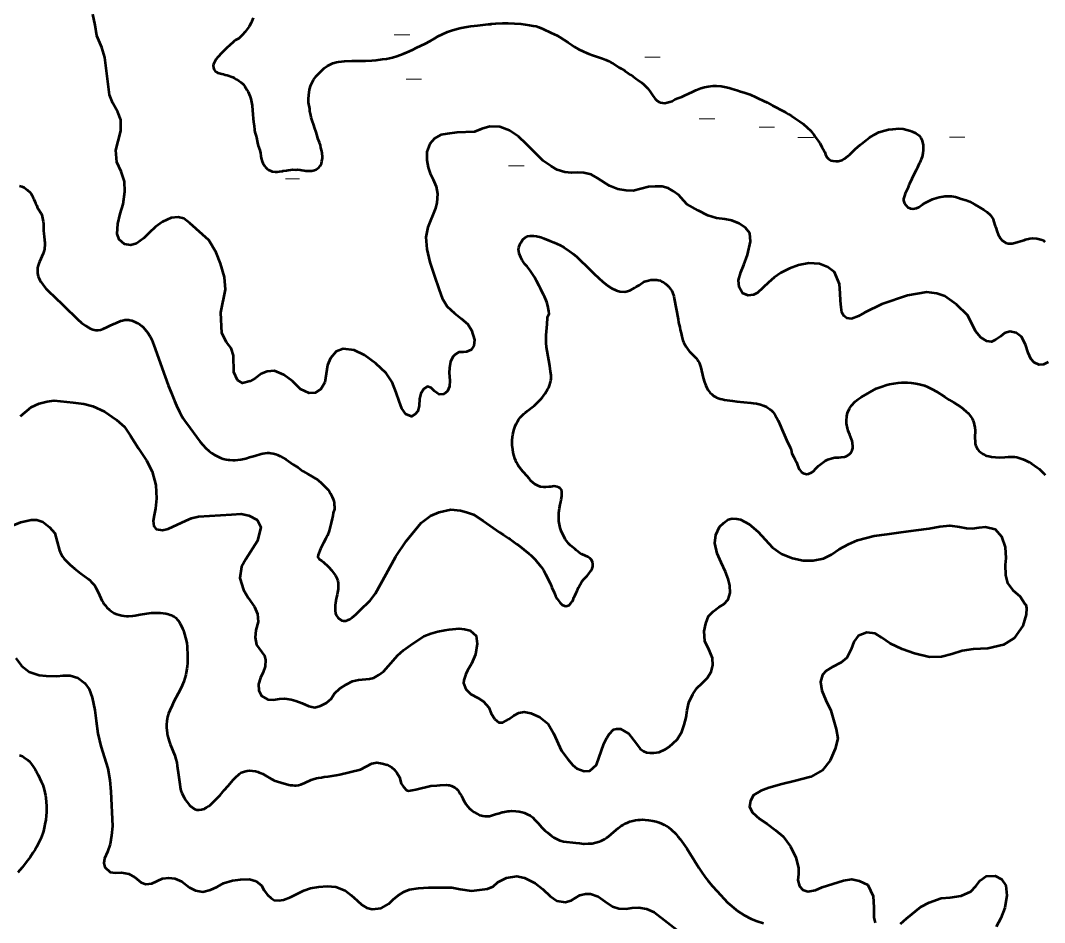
# Model space of a CAD drawing. Header units: metres. Extents: x 531395 to 538605, y 1843190 to 1853105.
# Drawn here: x 533342 to 534476, y 1846390 to 1847389 of the extents above; entities that cross this region are included whole.
import ezdxf

# ---------------------------------------------------------------- set-up
doc = ezdxf.new("R2010")
doc.units = ezdxf.units.M
doc.header["$LTSCALE"] = 4
doc.layers.add('2', color=7, linetype='Continuous', lineweight=53)
doc.layers.add('61', color=7, linetype='Continuous', lineweight=13)

msp = doc.modelspace()

# ---------------------------------------------------------------- linework, layer by layer
at = {"layer": '2'}
for points in [[(533816.75, 1847004.14), (533816.62, 1846998.44), (533817.28, 1846989.87), (533817.28, 1846989.87), (533816.84, 1846983.28), (533814.53, 1846978.15), (533810.72, 1846974.93), (533805.3, 1846974.45), (533800.19, 1846978.24), (533796.46, 1846981.88), (533792.49, 1846983.28), (533788.58, 1846980.89), (533785.11, 1846975.71), (533783.65, 1846969.73), (533783.46, 1846962.01), (533781.77, 1846956.21), (533778.96, 1846952.59), (533774.63, 1846950.15), (533768.72, 1846952.67), (533764.22, 1846959.17), (533761.12, 1846967), (533758, 1846976.73), (533753.29, 1846988.26), (533746.65, 1846998.28), (533735.32, 1847008.77), (533722.78, 1847017.94), (533711.19, 1847023.76), (533699.23, 1847024.99), (533691.46, 1847022.23), (533685.01, 1847014.88), (533681.8, 1847006.89), (533678.84, 1846987.65), (533674.37, 1846980.44), (533668.33, 1846976.52), (533661.45, 1846975.87), (533651.92, 1846980.47), (533642.92, 1846989.14), (533633.58, 1846996.4), (533623.23, 1847000.68), (533614.97, 1847000.17), (533608.24, 1846997.53), (533602.1, 1846992.75), (533596.33, 1846989.18), (533587.71, 1846987.26), (533582.24, 1846990.57), (533578.07, 1846999.43), (533577.57, 1847017.6), (533575.05, 1847025.93), (533569.81, 1847032.44), (533564.65, 1847042.43), (533563.88, 1847065.32), (533569.01, 1847090.73), (533567.82, 1847104.39), (533563.28, 1847119.53), (533558.67, 1847131.91), (533550.23, 1847145.39), (533529.3, 1847164.27), (533522.76, 1847169.35), (533516.55, 1847170.99), (533508.63, 1847170.21), (533499.09, 1847165.63), (533491.34, 1847160.23), (533484.18, 1847153.43), (533478.28, 1847147.52), (533470.47, 1847141.8), (533463.87, 1847139.81), (533456.99, 1847140.84), (533451.28, 1847146.02), (533448.87, 1847152.57), (533449.53, 1847163.3), (533452.14, 1847174.38), (533455.4, 1847185.33), (533457.23, 1847199.26), (533456.89, 1847210.39), (533453.2, 1847221.31), (533448.49, 1847231.9), (533447.38, 1847244.93), (533449.89, 1847255.15), (533452.98, 1847266.61), (533453.04, 1847278.74), (533449.78, 1847287.08), (533444.29, 1847297.14), (533440.51, 1847306.26), (533435.23, 1847347.44), (533432.02, 1847358.74), (533426.4, 1847371.52), (533424.48, 1847383.51), (533421.9, 1847395.62)], [(533599.61, 1847391.56), (533597.21, 1847385.94), (533594.94, 1847381.99), (533590.57, 1847376.11), (533587.3, 1847372.15), (533583.52, 1847368.52), (533579.76, 1847366.77), (533578.91, 1847365.9), (533577.27, 1847364.45), (533573.68, 1847361.13), (533570.49, 1847358.34), (533565.79, 1847353.83), (533564.35, 1847352.4), (533560.74, 1847348.41), (533558.27, 1847345.23), (533557.19, 1847343.18), (533555.74, 1847340.23), (533555.18, 1847338.63), (533555.46, 1847336.37), (533556.13, 1847334.83), (533557.47, 1847332.6), (533558.44, 1847331.67), (533560.28, 1847330.76), (533561.96, 1847330.3), (533564.82, 1847329.61), (533566.61, 1847329.07), (533568.59, 1847328.55), (533570.57, 1847328.03), (533573.05, 1847327.29), (533574.65, 1847326.73), (533576.87, 1847325.86), (533578.51, 1847324.92), (533581.09, 1847323.43), (533583.8, 1847321.66), (533585.79, 1847320.29), (533588.62, 1847317.58), (533590.22, 1847315.49), (533592.58, 1847311.96), (533593.93, 1847309.55), (533595.82, 1847305.19), (533596.81, 1847301.88), (533597.66, 1847298.16), (533598.32, 1847294.42), (533598.93, 1847288.85), (533599.21, 1847285.06), (533599.6, 1847279.66), (533600.01, 1847276.46), (533600.57, 1847271.94), (533601.12, 1847267.61), (533601.47, 1847264.78), (533602.66, 1847260.63), (533603.04, 1847259.14), (533604.39, 1847253), (533605.17, 1847249.85), (533606.75, 1847244.88), (533607.61, 1847241.83), (533607.99, 1847238.82), (533608.51, 1847236.21), (533609.55, 1847232.51), (533610.37, 1847230.51), (533611.99, 1847227.56), (533613.12, 1847226.17), (533615.15, 1847224.42), (533616.53, 1847223.35), (533618.9, 1847222.02), (533620.69, 1847221.48), (533623.88, 1847221.21), (533626.56, 1847221.17), (533628.63, 1847221.43), (533631.83, 1847221.83), (533632.86, 1847222.06), (533636.25, 1847222.48), (533638.11, 1847222.91), (533641.12, 1847223.29), (533643.48, 1847223.49), (533646.65, 1847223.41), (533648.75, 1847223.48), (533651.64, 1847223.27), (533653.41, 1847222.92), (533656.03, 1847222.58), (533657.69, 1847222.31), (533660.1, 1847222.13), (533662.01, 1847222.18), (533664.48, 1847222.3), (533665.99, 1847222.49), (533667.47, 1847222.87), (533669.37, 1847223.78), (533670.88, 1847224.64), (533672.6, 1847226.19), (533673.67, 1847227.57), (533675.03, 1847230.42), (533675.69, 1847232.8), (533676.23, 1847236.12), (533676.26, 1847238.13), (533675.76, 1847241.41), (533675.37, 1847243.75), (533674.49, 1847247.66), (533673.93, 1847250.65), (533672.9, 1847253.49), (533671.28, 1847257.97), (533670.4, 1847261.2)], [(533670.4, 1847261.2), (533668.84, 1847265.98), (533667.69, 1847269.09), (533666.24, 1847273.78), (533665.29, 1847276.73), (533663.89, 1847281.04), (533663.24, 1847283.93), (533662.42, 1847288.13), (533662.17, 1847290.87), (533660.64, 1847297.73), (533660.64, 1847298.03), (533660.83, 1847301.83), (533661.09, 1847305.97), (533661.85, 1847312.28), (533663.39, 1847316.8), (533666.29, 1847322.82), (533669.23, 1847326.85), (533674.55, 1847332.18), (533678.22, 1847335.64), (533681.63, 1847338.51), (533687.6, 1847341.37), (533691.79, 1847342.45), (533693.97, 1847342.73), (533700.75, 1847343.58), (533708.6, 1847343.79), (533714.02, 1847343.91), (533721.56, 1847343.97), (533723.99, 1847344.06), (533730.82, 1847344.47), (533735.78, 1847344.76), (533742.77, 1847345.64), (533747.02, 1847346.29), (533753.83, 1847347.7), (533758.43, 1847349.05), (533765.54, 1847351.61), (533769.97, 1847353.5), (533776.06, 1847356.26), (533780.14, 1847358.22), (533785.67, 1847361.02), (533789.43, 1847362.83), (533795.69, 1847366.05), (533800.12, 1847368.72), (533804.25, 1847371.23), (533808.55, 1847373.22), (533814.76, 1847375.89), (533819.11, 1847377.43), (533825.41, 1847379.44), (533829.72, 1847380.43), (533835.91, 1847381.54), (533840.5, 1847382.12), (533847.92, 1847383.05), (533853.82, 1847383.79), (533862.56, 1847384.89), (533868.27, 1847385.39), (533875.47, 1847385.51), (533878.89, 1847385.61), (533882.01, 1847385.56), (533895.78, 1847384.82), (533905.52, 1847383.48), (533909.67, 1847382.77), (533912.69, 1847382.14), (533915.68, 1847381.27), (533920.2, 1847379.41), (533929.45, 1847375.08), (533935.97, 1847371.82), (533938.91, 1847370.19), (533948.42, 1847364.06), (533952.56, 1847361.19), (533955.14, 1847359.58), (533959.9, 1847356.97), (533965.22, 1847354.27), (533968.67, 1847352.7), (533971.21, 1847351.69), (533975.07, 1847350.27), (533980.83, 1847348.4), (533986.18, 1847346.55), (533989.82, 1847345.15), (533993.43, 1847343.55), (533996.06, 1847342.24), (533997.55, 1847341.42), (534004.88, 1847336.51), (534006.92, 1847335.5), (534008.7, 1847334.53), (534010.89, 1847332.95), (534014.63, 1847330.29), (534017.17, 1847328.58), (534019.8, 1847326.8), (534023.53, 1847324.14), (534025.9, 1847322.41), (534029.55, 1847319.82), (534031.77, 1847317.91), (534034.7, 1847314.99), (534036.49, 1847313.27), (534038.69, 1847310.18), (534040.09, 1847308.17), (534041.6, 1847305.93), (534043.58, 1847303.31), (534044.59, 1847301.76), (534046.77, 1847299.59), (534048.55, 1847298.63), (534050.59, 1847297.61)], [(534050.59, 1847297.61), (534052.55, 1847297.25), (534055.32, 1847297.16), (534057.78, 1847297.61), (534061.02, 1847298.48), (534063.41, 1847299.43), (534066.87, 1847301.34), (534069.58, 1847302.48), (534073.97, 1847304.25), (534077.06, 1847305.69), (534081.98, 1847307.93), (534085.79, 1847309.71), (534089.52, 1847311.4), (534095.28, 1847313.57), (534099.24, 1847314.78), (534103.23, 1847315.66), (534108.84, 1847316.31), (534112.5, 1847316.4), (534117.84, 1847315.77), (534121.26, 1847315.16), (534126.39, 1847314.09), (534129.77, 1847313.06), (534135.06, 1847311.41), (534138.97, 1847310.11), (534143.29, 1847308.94), (534149.64, 1847306.75), (534156.16, 1847303.83), (534158.46, 1847302.76), (534164.5, 1847299.62), (534168.49, 1847297.66), (534174.54, 1847294.52), (534178.27, 1847292.61), (534183.62, 1847289.72), (534188.84, 1847287.23), (534192.18, 1847285.03), (534195.7, 1847282.85), (534199.32, 1847280.43), (534204.75, 1847276.88), (534208.31, 1847274.2), (534213.34, 1847269.77), (534216.43, 1847266.87), (534220.62, 1847261.75), (534221.75, 1847259.96), (534224.96, 1847255.32), (534226.86, 1847252.62), (534229.23, 1847248.8), (534230.63, 1847246.03), (534232.35, 1847242.72), (534233.06, 1847240.22), (534234.84, 1847237.16), (534236.37, 1847235.5), (534239, 1847233.72), (534241.24, 1847233.14), (534244.78, 1847232.88), (534247.36, 1847232.93), (534251.5, 1847234), (534254.41, 1847235.59), (534258.48, 1847238.65), (534259.76, 1847239.88), (534263.59, 1847243.59), (534266.14, 1847246.06), (534271.53, 1847250.78), (534273.14, 1847252.05), (534278.27, 1847256.07), (534282.03, 1847258.93), (534288.17, 1847262.9), (534292.38, 1847264.81), (534298.73, 1847266.97), (534303.13, 1847267.98), (534307.67, 1847268.42), (534314.55, 1847268.97), (534319.08, 1847268.82), (534327.45, 1847266.53), (534329.3, 1847265.66), (534333.11, 1847263.85), (534337, 1847261.21), (534338.63, 1847258.72), (534339.91, 1847256.36), (534341.22, 1847250.83), (534341.48, 1847244.93), (534341.09, 1847241.79), (534340.07, 1847237.66), (534339.27, 1847235.15), (534337.77, 1847231.55), (534337.1, 1847230.13), (534335.08, 1847225.89), (534333.43, 1847222.86), (534331.12, 1847218.24), (534328.84, 1847213.47), (534326.17, 1847207.64), (534325.59, 1847206.15), (534324.19, 1847203.07), (534322.8, 1847199.98), (534321.46, 1847197.12), (534320.59, 1847194.51), (534319.74, 1847190.99), (534319.62, 1847189.14), (534320.56, 1847186.15), (534322.44, 1847183.61), (534324.04, 1847182.04), (534327.33, 1847180.34)], [(534261.9, 1847058.42), (534256.74, 1847059.23), (534253.44, 1847061.64), (534251.39, 1847065.4), (534250.48, 1847071.33), (534249.88, 1847078.37), (534249.56, 1847086.74), (534248.82, 1847096.79), (534243.11, 1847109.82), (534235.9, 1847115.34), (534226.39, 1847119.19), (534214.87, 1847120.01), (534203.27, 1847117.81), (534193.45, 1847114.19), (534183.8, 1847109.08), (534176.52, 1847104.03), (534170.14, 1847098.66), (534157.78, 1847087.2), (534153.41, 1847084.86), (534147.46, 1847084.17), (534141.44, 1847086.82), (534137.77, 1847093.4), (534136.97, 1847101.17), (534139.29, 1847109.96), (534142.87, 1847118.13), (534146.77, 1847129.15), (534150.34, 1847143.9), (534149.47, 1847153.28), (534144.59, 1847159.08), (534137.66, 1847163.99), (534129.63, 1847167.26), (534121.7, 1847168.71), (534112.52, 1847169.8), (534102.91, 1847172.78), (534092.05, 1847178.1), (534079.58, 1847185.28), (534073.39, 1847192.1), (534073.39, 1847192.1), (534070.78, 1847195.25), (534064.52, 1847199.73), (534059.05, 1847203.05), (534052.51, 1847204.75), (534044.79, 1847204.94), (534037.26, 1847204.42), (534020.42, 1847200.09), (534012.58, 1847200.37), (534003.32, 1847201.94), (533994, 1847205.62), (533980.71, 1847214.07), (533973.8, 1847217.94), (533965.75, 1847219.88), (533958.63, 1847220.36), (533951.94, 1847219.94), (533944.58, 1847220.59), (533936.23, 1847223.34), (533929.52, 1847227.24), (533920.74, 1847233.3), (533911.63, 1847242.06), (533902.32, 1847251.54), (533893.12, 1847260.18), (533883.44, 1847266.77), (533872.5, 1847270.77), (533861.56, 1847271.4), (533852.85, 1847268.61), (533844.54, 1847265.14), (533825, 1847264.58), (533814.42, 1847263.25), (533807.21, 1847261.93), (533800.1, 1847258.08), (533795.06, 1847252.07), (533791.84, 1847243.34), (533791.76, 1847233.84), (533793.17, 1847226.01), (533795.48, 1847219.34), (533798.86, 1847212.6), (533802.25, 1847204.91), (533803.6, 1847196.75), (533803.04, 1847186.88), (533801.29, 1847180.76), (533792.95, 1847159.89), (533790.66, 1847148.75), (533791.8, 1847135.5), (533795.28, 1847121.18), (533799.83, 1847106.79), (533805.39, 1847090.31), (533808.84, 1847081.25), (533814.31, 1847072.14), (533822.44, 1847064.52), (533829.79, 1847058.8), (533837.12, 1847052.56), (533841.35, 1847045.71), (533844.57, 1847035.15), (533843.96, 1847028.33), (533840.72, 1847023.92), (533835.83, 1847021.72), (533832.39, 1847021.39), (533827.1, 1847021.57), (533823.12, 1847018.86), (533820.62, 1847016.12), (533818.13, 1847010.75), (533816.75, 1847004.14)], [(533340.84, 1847205.65), (533343.28, 1847204.73), (533346.1, 1847203.53), (533349.29, 1847201.05), (533352.45, 1847198.01), (533353.61, 1847196.71), (533354.85, 1847194.76), (533355.87, 1847192), (533356.59, 1847190.65), (533357.67, 1847188.23), (533358.48, 1847186.23), (533359.81, 1847183.62), (533360.34, 1847182.02), (533361.34, 1847180.26), (533364.89, 1847174.83), (533365.38, 1847173.48), (533366.31, 1847169.75), (533366.95, 1847165.99), (533367.19, 1847163.92), (533367.36, 1847161.43), (533367.43, 1847156.13), (533367.66, 1847152.35), (533367.91, 1847149.41), (533368.47, 1847145.36), (533368.68, 1847142.94), (533368.73, 1847139), (533368.59, 1847137.08), (533368.32, 1847135.27), (533368.02, 1847133.91), (533367.43, 1847131.86), (533366.97, 1847130.58), (533362.84, 1847121.4), (533362.11, 1847119.44), (533361.06, 1847116.06), (533360.73, 1847114.69), (533360.52, 1847112.51), (533360.52, 1847111.09), (533360.65, 1847108.85), (533360.96, 1847106.97), (533361.56, 1847105.06), (533362.18, 1847103.55), (533363.3, 1847101.22), (533364.39, 1847099.3), (533365.69, 1847097.38), (533367.45, 1847095.06), (533369.97, 1847092.04), (533374.09, 1847087.75), (533378.65, 1847083.34), (533389.82, 1847072.84), (533405.03, 1847057.97), (533409.59, 1847053.98), (533414.19, 1847050.46), (533417.06, 1847048.67), (533418.98, 1847047.72), (533421.88, 1847046.59), (533423.61, 1847046.13), (533425.27, 1847045.86), (533426.19, 1847045.79), (533427.84, 1847045.82), (533430.29, 1847046.19), (533431.75, 1847046.6), (533433.53, 1847047.28), (533437.47, 1847049.11), (533440.45, 1847050.39), (533445.11, 1847052.62), (533448.3, 1847054), (533453.15, 1847055.92), (533454.7, 1847056.5), (533456.39, 1847056.95), (533457.44, 1847057.11), (533459.53, 1847057.21), (533461.73, 1847057.08), (533462.92, 1847056.89), (533465.01, 1847056.34), (533468.6, 1847054.92), (533471.31, 1847053.61), (533474.01, 1847052.01), (533475.36, 1847051.03), (533477.54, 1847049.05), (533479.59, 1847046.79)], [(534327.33, 1847180.34), (534330.04, 1847179.98), (534333.8, 1847180.75), (534336.49, 1847182.07), (534340.77, 1847184.82), (534343.63, 1847186.74), (534348.61, 1847189.24), (534351.7, 1847190.68), (534356.35, 1847192.39), (534359.19, 1847193.14), (534363.64, 1847193.65), (534365.2, 1847193.92), (534369.93, 1847194.22), (534372.79, 1847194.05), (534377.14, 1847193.3), (534380.35, 1847192.25), (534383.56, 1847191.2), (534388.85, 1847189.56), (534392.78, 1847188.09), (534398.73, 1847185.02), (534402.96, 1847182.42), (534408.46, 1847178.96), (534411.72, 1847176.83), (534415.38, 1847173.33), (534417.5, 1847170.9), (534418.87, 1847168.47), (534419.28, 1847166.86), (534421.12, 1847161.06), (534421.71, 1847159.54), (534423.2, 1847154.62), (534424.48, 1847151.51), (534427.05, 1847147.38), (534428.99, 1847145.09), (534432.7, 1847142.6), (534435.48, 1847141.75), (534439.89, 1847141.85), (534442.68, 1847142.34), (534446.65, 1847143.38), (534449.07, 1847144.16), (534453, 1847145.54), (534454.69, 1847146.15), (534459.34, 1847147.11), (534462.8, 1847147.51), (534467.26, 1847147.28), (534471.81, 1847146.22), (534474.09, 1847145.31), (534476.2, 1847143.63)], [(533923.89, 1847036.63), (533924.03, 1847040.15), (533925.04, 1847052.49), (533925.48, 1847059.4), (533925.5, 1847060), (533927.28, 1847063.66), (533927.01, 1847066.77), (533925.77, 1847072.54), (533924.52, 1847076.78), (533921.9, 1847082.95), (533920.8, 1847085.02), (533918.18, 1847091.2), (533916.22, 1847094.97), (533913.39, 1847100.46), (533911.36, 1847103.94), (533908.43, 1847108.65), (533906.18, 1847111.63), (533902.71, 1847116.09), (533900.48, 1847118.88), (533897.3, 1847123.28), (533895.72, 1847126.24), (533894.15, 1847130.73), (533893.38, 1847134.93), (533893.76, 1847137.36), (533895.13, 1847141.23), (533895.83, 1847142.55), (533898.07, 1847146.24), (533900.15, 1847148.01), (533903.66, 1847149.84), (533906.27, 1847150.34), (533910.18, 1847150.32), (533913.09, 1847149.89), (533917.9, 1847148.64), (533921.78, 1847147.28), (533928.09, 1847144.67), (533932.7, 1847142.73), (533939.34, 1847139.69), (533943.72, 1847137.24), (533949.8, 1847133.27), (533953.88, 1847130.22), (533957.7, 1847126.85), (533963.29, 1847121.4), (533967.21, 1847117.95), (533972.84, 1847112.12), (533976.6, 1847108.45), (533982.36, 1847103.21), (533986.47, 1847099.78), (533992.37, 1847094.94), (533996.3, 1847092.34), (534001.96, 1847089.57), (534005.52, 1847088.46), (534010.87, 1847088.31), (534014.13, 1847088.98), (534017.24, 1847090.1), (534021.62, 1847092.61), (534023.93, 1847094.02), (534026.98, 1847095.71), (534032.54, 1847099.49), (534032.83, 1847099.61), (534037.17, 1847100.84), (534039.95, 1847101.36), (534041.74, 1847101.53), (534044.04, 1847101.57), (534046.35, 1847101.43), (534048.07, 1847101.19), (534050.42, 1847100.56), (534052.17, 1847099.81), (534053.88, 1847098.84), (534055.79, 1847097.5), (534057.89, 1847095.66), (534059.45, 1847093.99), (534061.86, 1847090.92), (534062.9, 1847089.23), (534063.76, 1847087.34), (534065.12, 1847083.39), (534065.74, 1847081), (534069.92, 1847057.79), (534070.61, 1847054.31), (534071.75, 1847049.25), (534072.3, 1847046.24), (534073.32, 1847042.4), (534074.01, 1847038.86), (534075.39, 1847034.35), (534076, 1847032.61), (534076.76, 1847030.89), (534077.67, 1847029.14), (534078.78, 1847027.33), (534080.24, 1847025.22), (534081.2, 1847023.99), (534082.78, 1847022.2), (534087.58, 1847017.46), (534090.05, 1847014.81), (534091.4, 1847013.03), (534092.38, 1847011.47), (534093.23, 1847009.87), (534094.11, 1847007.8), (534095.11, 1847004.55), (534097.64, 1846993.08), (534099.18, 1846988.17), (534100.64, 1846984.5), (534101.85, 1846981.9)], [(534479.9, 1847010.51), (534474.62, 1847007.74), (534469.8, 1847007.51), (534464.32, 1847010.11), (534460.54, 1847013.87), (534457.69, 1847020.76), (534454.58, 1847030), (534450.16, 1847038.32), (534444.16, 1847042.69), (534437.41, 1847044.17), (534431.27, 1847042.28), (534426.82, 1847038.85), (534421.54, 1847035.11), (534417.18, 1847032.77), (534411.92, 1847033.46), (534405.3, 1847037.54), (534399.29, 1847044.82), (534395.73, 1847052.27), (534395.73, 1847052.27), (534390.45, 1847062.44), (534378.43, 1847074.09), (534365.19, 1847083.23), (534356.64, 1847086.33), (534345.47, 1847087.84), (534324.02, 1847084.16), (534295.5, 1847074.5), (534276.62, 1847065.3), (534269.66, 1847061.16), (534261.9, 1847058.42)], [(533479.59, 1847046.79), (533482.88, 1847042.68), (533485.37, 1847038.91), (533485.84, 1847038.07), (533487.31, 1847034.96), (533489.53, 1847029.19), (533501.97, 1846993.95), (533505.22, 1846985.03), (533508.54, 1846976.59), (533512.38, 1846967.4), (533514.59, 1846962.32), (533517.8, 1846955.54), (533519.76, 1846951.83), (533522.07, 1846947.85), (533524.09, 1846944.74), (533525.59, 1846942.64), (533540.83, 1846922.24), (533543.76, 1846918.71), (533546.95, 1846915.29), (533550.25, 1846912.29), (533553.85, 1846909.53), (533556.57, 1846907.76), (533559.46, 1846906.17), (533563.3, 1846904.52), (533566.39, 1846903.48), (533569.56, 1846902.69), (533571.65, 1846902.35), (533573.75, 1846902.12), (533576.95, 1846901.93), (533579.61, 1846901.95), (533582.38, 1846902.18), (533585.76, 1846902.67), (533591.21, 1846903.85), (533595.6, 1846905), (533601.21, 1846906.75), (533608.33, 1846908.79), (533610.03, 1846909.21), (533612.75, 1846909.65), (533615.5, 1846909.85), (533617.25, 1846909.85), (533619.02, 1846909.71), (533621.82, 1846909.19), (533624.68, 1846908.36), (533626.53, 1846907.7), (533629.38, 1846906.43), (533636.1, 1846902.49), (533638.66, 1846900.87), (533643.7, 1846897.17), (533649.15, 1846893.59), (533654.49, 1846889.83), (533660.44, 1846886.46), (533670.92, 1846879.92), (533672.25, 1846878.95), (533674.54, 1846877.05), (533676.79, 1846874.96), (533680.45, 1846871.35), (533682.65, 1846868.89), (533683.67, 1846867.53), (533685.16, 1846865.09), (533686.95, 1846861.27), (533687.92, 1846858.79), (533688.69, 1846856.37), (533689, 1846855.09), (533689.36, 1846852.87), (533689.58, 1846850.14), (533689.64, 1846847.75), (533688.22, 1846843.45), (533687.68, 1846840.13), (533687.11, 1846837.14), (533685.96, 1846832.66), (533685.22, 1846829.65), (533683.9, 1846825.15), (533683.51, 1846823.52), (533681.75, 1846818.46), (533679.95, 1846815.25), (533677.34, 1846810.43), (533675.85, 1846807.42), (533674.01, 1846803.78), (533673.25, 1846801.69), (533672.15, 1846798.97), (533671.46, 1846796.97), (533671.02, 1846794.32), (533672.66, 1846792.42), (533675.47, 1846790.49), (533676.94, 1846789.33), (533678.45, 1846787.83), (533681.42, 1846785.33), (533683.41, 1846783.31), (533686.37, 1846780.06), (533688.07, 1846777.67), (533690.56, 1846774.19), (533691.84, 1846771.84), (533693.18, 1846768.23), (533693.72, 1846765.7), (533693.68, 1846761.69), (533693.57, 1846759.08), (533693.02, 1846755.18), (533692.48, 1846752.61), (533691.51, 1846748.73), (533690.6, 1846743.61), (533690.3, 1846741.16)], [(533961.67, 1846764.27), (533963.4, 1846767.39), (533965.66, 1846770.24), (533969.32, 1846773.93), (533970.8, 1846775.6), (533973.55, 1846779.27), (533974.89, 1846782.09), (533975.51, 1846784), (533975.77, 1846786.79), (533975.27, 1846788.99), (533974.12, 1846791.7), (533972.7, 1846793.12), (533969.92, 1846794.72), (533967.46, 1846795.77), (533963.47, 1846797.73), (533960.86, 1846799.35), (533957.11, 1846802.18), (533955.89, 1846803.29), (533951, 1846807.32), (533948.82, 1846809.49), (533947.84, 1846810.71), (533945.08, 1846814.4), (533940.41, 1846823.64), (533939.28, 1846826.93), (533938.15, 1846832.32), (533937.85, 1846834.21), (533937.77, 1846839.96), (533937.84, 1846843.65), (533938.52, 1846848.66), (533939.39, 1846852.6), (533940.19, 1846855.87), (533940.6, 1846858.09), (533941.15, 1846862), (533941.43, 1846864.62), (533941.32, 1846866.95), (533941.02, 1846868.83), (533939.45, 1846870.83), (533937.93, 1846871.73), (533936.09, 1846872.44), (533932.86, 1846872.9), (533929.23, 1846872.48), (533926.83, 1846872.29), (533923.63, 1846871.83), (533921.28, 1846871.89), (533917.54, 1846872.46), (533914.91, 1846873.49), (533911.35, 1846875.42), (533908.97, 1846877.15), (533906.91, 1846879.09), (533905.34, 1846881.08), (533895.98, 1846891.99), (533895.69, 1846892.33), (533893.76, 1846894.87), (533892.7, 1846896.53), (533891.24, 1846899.19), (533890.41, 1846900.99), (533889.28, 1846903.82), (533888.17, 1846907.49), (533887.51, 1846910.48), (533886.98, 1846913.63), (533886.45, 1846917.95), (533886.32, 1846921.45), (533886.38, 1846923.77), (533886.66, 1846927.54), (533886.98, 1846929.99), (533887.74, 1846933.69), (533888.38, 1846936), (533889.6, 1846939.48), (533890.77, 1846942.18), (533892.06, 1846944.66), (533893.2, 1846946.48), (533893.89, 1846947.45), (533895.26, 1846949.13), (533897.54, 1846951.56), (533899.05, 1846953), (533901.11, 1846954.79), (533903.37, 1846956.59), (533909.66, 1846961.18), (533910.74, 1846962.11), (533912.88, 1846964.13), (533918.08, 1846969.4), (533919.93, 1846971.53), (533920.98, 1846972.91), (533922.92, 1846975.8), (533925.51, 1846980.17), (533926.71, 1846982.46), (533927.65, 1846984.61), (533928.78, 1846988.21), (533929.26, 1846990.44), (533929.41, 1846991.52), (533929.49, 1846993.18), (533929.3, 1846995.81), (533928.79, 1846999.99), (533927.86, 1847006.28), (533924.9, 1847022.91), (533924.35, 1847026.8), (533923.96, 1847031.76), (533923.89, 1847036.63)], [(534101.85, 1846981.9), (534103, 1846979.83), (534104.26, 1846978), (534105.65, 1846976.34), (534107.18, 1846974.77), (534109.22, 1846973.11), (534110.62, 1846972.22), (534112.5, 1846971.27), (534114.49, 1846970.49), (534116.54, 1846969.84), (534118.63, 1846969.28), (534121.25, 1846968.72), (534130.15, 1846967.38), (534134.94, 1846966.83), (534150.46, 1846965.43), (534153.14, 1846965.1), (534156.89, 1846964.46), (534161.26, 1846963.36), (534165.14, 1846961.98), (534167.73, 1846960.77), (534169.34, 1846959.88), (534171.65, 1846958.36), (534173.71, 1846956.6), (534174.88, 1846955.31), (534175.98, 1846953.94), (534177.6, 1846951.68), (534179.05, 1846949.23), (534180.62, 1846945.77), (534183.48, 1846939.9), (534185.3, 1846935.37), (534187.92, 1846929.51), (534189.96, 1846924.44), (534193.99, 1846915.77), (534195.08, 1846913.74), (534195.81, 1846909.3), (534198.28, 1846905.3), (534199.21, 1846903.03), (534201.21, 1846899.74), (534201.97, 1846897.25), (534203.29, 1846893.31), (534204.47, 1846891.35), (534206.51, 1846888.54), (534208.65, 1846887.36), (534212.08, 1846886.52), (534214.25, 1846886.67), (534217.71, 1846888.03), (534219.65, 1846889.39), (534222.87, 1846892.82), (534225.43, 1846895.4), (534229.87, 1846899.06), (534232.87, 1846901.12), (534235.74, 1846902.6), (534240.42, 1846904.19), (534243.51, 1846904.64), (534247.85, 1846904.95), (534250.7, 1846905.09), (534254.37, 1846905.42), (534256.56, 1846906.25), (534259.5, 1846908.02), (534261.02, 1846909.72), (534262.74, 1846912.97), (534263.33, 1846915.23), (534263.58, 1846917.26), (534263.16, 1846920.83), (534262.59, 1846923.33), (534261.1, 1846927.07), (534260.11, 1846929.91), (534258.37, 1846934.18), (534257.63, 1846937.33), (534256.58, 1846942.26), (534256.29, 1846945.56), (534256.67, 1846950.56), (534257.4, 1846954.07), (534259.76, 1846959.21), (534262.15, 1846962.44), (534266.2, 1846966.91), (534269.43, 1846969.47), (534272.6, 1846971.75), (534289.41, 1846981.08), (534294.66, 1846983.07), (534301.16, 1846985.21), (534304.02, 1846986.01), (534308.71, 1846986.86), (534313.56, 1846987.43), (534317.45, 1846987.66), (534320.11, 1846987.73), (534324.1, 1846987.69), (534328.09, 1846987.47), (534330.73, 1846987.23), (534333.32, 1846986.88), (534337.03, 1846986.1), (534339.92, 1846985.28), (534342.77, 1846984.33), (534346.13, 1846983.01), (534351.25, 1846980.49), (534356.11, 1846977.82)], [(534356.11, 1846977.82), (534365.29, 1846972), (534370.3, 1846968.67), (534375.15, 1846965.74), (534379.19, 1846963.04), (534383.4, 1846960.43), (534385.69, 1846958.66), (534389.35, 1846955.52), (534390.76, 1846954.24), (534391.48, 1846953.48), (534392.7, 1846952.02), (534394.43, 1846949.61), (534395.46, 1846948.01), (534396.38, 1846946.3), (534396.8, 1846945.3), (534397.42, 1846943.35), (534397.91, 1846941.31), (534398.49, 1846938.03), (534398.79, 1846934.65), (534398.68, 1846927.04), (534398.77, 1846922.15), (534399.03, 1846919.88), (534399.6, 1846917.83), (534400.63, 1846915.5), (534401.47, 1846914.01), (534402.86, 1846912.23), (534404.74, 1846910.65), (534407.36, 1846908.98), (534409.08, 1846908.02), (534410.89, 1846907.2), (534411.96, 1846906.82), (534414.01, 1846906.28), (534417.09, 1846905.7), (534421.41, 1846905.2), (534425.59, 1846904.93), (534431.79, 1846905.06), (534435.83, 1846905.52), (534439.61, 1846905.59), (534442.59, 1846905.52), (534445.19, 1846905.09), (534447.43, 1846904.53), (534449.63, 1846903.86), (534451.85, 1846903.03), (534454.15, 1846901.98), (534458.64, 1846899.63), (534461.29, 1846898.03), (534467.43, 1846893.89), (534469.68, 1846892.23), (534472.12, 1846889.98), (534474.97, 1846887.01), (534476.56, 1846885.22)], [(533353.56, 1846960.42), (533362.4, 1846964.72), (533371.41, 1846966.82), (533379.15, 1846968), (533400.2, 1846965.85), (533412.02, 1846964.25), (533422.05, 1846961.57), (533434.94, 1846955.73), (533448.27, 1846946.32), (533457.02, 1846938.57), (533463.7, 1846928.65), (533472.36, 1846914.93), (533481.31, 1846901.34), (533487.72, 1846889.36), (533491.65, 1846874.19), (533492.33, 1846859.46), (533491.37, 1846848.47), (533489.75, 1846841.02), (533488.63, 1846834.7), (533489.46, 1846828.94), (533492, 1846825.64), (533499.07, 1846824.5), (533505.2, 1846825.8), (533525.13, 1846835.13), (533531.33, 1846837.51), (533538.87, 1846839.42), (533575.58, 1846841.58), (533586.33, 1846842.51), (533594.79, 1846840.48), (533603.9, 1846835.87), (533607.82, 1846827.52), (533604.28, 1846812.47), (533596.72, 1846800.54), (533591.35, 1846792.41), (533586.6, 1846783.61), (533584.65, 1846771.11), (533588.71, 1846758.29), (533594.07, 1846749.59), (533601.11, 1846739.39), (533604.3, 1846731.8), (533604.99, 1846722.93), (533602.53, 1846713.67), (533601.76, 1846705.37), (533603.21, 1846697.24), (533611.98, 1846685.13), (533613.04, 1846680.89), (533612.68, 1846673.6), (533610.6, 1846667.26), (533607.68, 1846660.82), (533605.38, 1846653.71), (533605.59, 1846646.92), (533608.67, 1846641.12), (533615.81, 1846636.9), (533621.9, 1846636.71), (533628.71, 1846637.67), (533634.1, 1846638.03), (533641.62, 1846636.74), (533646.56, 1846635.55), (533653.72, 1846632.83), (533661.27, 1846629.62), (533667.95, 1846628.22), (533674.04, 1846629.73), (533680.53, 1846633.21), (533685.81, 1846637.82), (533689.47, 1846643.5), (533695.39, 1846648.94), (533702.5, 1846653.45), (533709.5, 1846657.1), (533716.23, 1846658.7), (533728.45, 1846659.81), (533733.2, 1846661.04), (533738.66, 1846664.18), (533743.72, 1846668.02), (533749.45, 1846674.17), (533754.55, 1846680.25), (533759.33, 1846685.43), (533765.83, 1846691.36), (533773.53, 1846697.13), (533788.5, 1846706.9), (533796.32, 1846709.9), (533804.02, 1846712.26), (533811.61, 1846713.75), (533816.65, 1846714.38), (533827.46, 1846715.63), (533833.64, 1846714.75), (533839.74, 1846713.2), (533846.25, 1846707.27), (533847.49, 1846698.37), (533845.49, 1846686.83), (533841.22, 1846676.32), (533836.91, 1846668.93), (533834.89, 1846664.92), (533832.75, 1846658.32), (533832.39, 1846654.94), (533835, 1846648.24), (533840.36, 1846642.83), (533848.39, 1846638.6), (533854.65, 1846634.8), (533860.26, 1846628.23), (533863.1, 1846621.35), (533866.96, 1846615.01)], [(533341.7, 1846950.51), (533353.56, 1846960.42)], [(533690.3, 1846741.16), (533690.11, 1846737.71), (533690.14, 1846735.29), (533690.78, 1846731.94), (533691.49, 1846730.18), (533693.09, 1846727.86), (533694.77, 1846726.38), (533697.66, 1846724.54), (533699.66, 1846723.86), (533702.24, 1846723.91), (533703.91, 1846724.68), (533706.6, 1846726), (533708.61, 1846727.4), (533710.91, 1846729.17), (533713.03, 1846731.09), (533715.96, 1846733.85), (533717.77, 1846735.57), (533729.18, 1846746.34), (533735.02, 1846754.38), (533746.72, 1846775.59), (533757.31, 1846795.33), (533769, 1846812.15), (533785.44, 1846832.62), (533795.67, 1846840.3), (533805.54, 1846844.32), (533818.32, 1846847.24), (533828.92, 1846846.15), (533835.86, 1846844.32), (533843.53, 1846841.76), (533854.13, 1846834.81), (533872.77, 1846821.81), (533876.51, 1846819.15), (533882.21, 1846815.39), (533884.01, 1846814.26), (533891.31, 1846808.92), (533893.39, 1846807.57), (533905.24, 1846798.34), (533907.01, 1846796.79), (533911.85, 1846791.75), (533918.09, 1846784.12), (533919.49, 1846782.11), (533920.82, 1846780), (533923.15, 1846775.76), (533928.57, 1846765.03), (533930.37, 1846761.06), (533932.62, 1846755.38), (533934.3, 1846751.65), (533935.93, 1846748.41), (533939.36, 1846744.05), (533941.79, 1846741.82), (533944.04, 1846740.5), (533946.16, 1846740.16), (533949.37, 1846741.36), (533951.3, 1846743.43), (533952.57, 1846745.41), (533953.68, 1846747.38), (533954.42, 1846749.64), (533955.51, 1846751.77), (533956.97, 1846755.11), (533958.29, 1846757.36), (533959.89, 1846760.88), (533961.67, 1846764.27)], [(533328.6, 1846827.51), (533342.15, 1846833.08), (533353.51, 1846835.66), (533360.11, 1846835.66), (533366.7, 1846833.47), (533374.02, 1846827.61), (533379.88, 1846821.02), (533385.01, 1846801.86), (533385.81, 1846800.06), (533387.35, 1846797.12), (533388.56, 1846795.16), (533390.35, 1846792.68), (533392.41, 1846790.35), (533394.14, 1846788.61), (533396.89, 1846786), (533399.19, 1846783.98), (533401.52, 1846782.08), (533408.83, 1846776.56), (533412.77, 1846773.43), (533416.94, 1846770.31), (533418.86, 1846768.65), (533420.25, 1846767.33), (533422.14, 1846765.37), (533423.72, 1846763.37), (533424.58, 1846762.02), (533425.41, 1846760.5), (533427.81, 1846755.55), (533430.74, 1846748.99), (533431.98, 1846746.55), (533433.38, 1846744.12), (533434.22, 1846742.88), (533435.82, 1846740.82), (533437.53, 1846738.92), (533440.34, 1846736.14), (533442.31, 1846734.54), (533443.49, 1846733.78), (533445.75, 1846732.61), (533448.6, 1846731.43), (533451.13, 1846730.56), (533454.22, 1846729.81), (533456.43, 1846729.46), (533459.14, 1846729.2), (533461.44, 1846729.19), (533466.15, 1846729.65), (533468.8, 1846730.06)], [(533866.96, 1846615.01), (533871.59, 1846611.34), (533875.89, 1846611.41), (533882.56, 1846615.2), (533888.11, 1846619.29), (533893.82, 1846622.11), (533899.63, 1846623.1), (533906.98, 1846621.91), (533916.97, 1846617.47), (533926.15, 1846609.81), (533932.06, 1846599.72), (533932.06, 1846599.72), (533940.8, 1846580.06), (533947.91, 1846570.76), (533953.43, 1846564.08), (533957.93, 1846560.51), (533965.91, 1846557.66), (533972.34, 1846557.97), (533979.77, 1846564.44), (533987.81, 1846587.79), (533991.14, 1846594.44), (533993.63, 1846598.6), (533998.62, 1846603.58), (534001.94, 1846604.41), (534006.1, 1846604.41), (534015.24, 1846599.43), (534024.01, 1846587.88), (534027.89, 1846582.3), (534031.78, 1846579.82), (534035.07, 1846578.32), (534038.66, 1846577.72), (534043.14, 1846578.02), (534049.12, 1846578.62), (534056, 1846581.91), (534059.94, 1846584.5), (534069, 1846592.77), (534073.97, 1846600.99), (534076.84, 1846608.76), (534078.78, 1846617.06), (534080, 1846625.17), (534081.82, 1846633.57), (534086.25, 1846642.8), (534090.87, 1846649.37), (534096.56, 1846655.09), (534102.3, 1846660.39), (534106.64, 1846667.57), (534108.28, 1846674.76), (534107.91, 1846682.58), (534104.28, 1846691.64), (534099.69, 1846701.44), (534098.84, 1846712.55), (534100.55, 1846721.04), (534103.82, 1846729.06), (534108.89, 1846734.5), (534115.25, 1846739.11), (534120.67, 1846742.54), (534125.25, 1846747.6), (534127.75, 1846754.89), (534127.23, 1846763.01), (534125.52, 1846770.35), (534122.46, 1846778.18), (534117.71, 1846788.51), (534113.41, 1846798.67), (534110.68, 1846810.1), (534111.68, 1846819.15), (534115.72, 1846827.91), (534120.82, 1846832.54), (534125.57, 1846836.19), (534129.83, 1846837.19), (534135.07, 1846836.93), (534139.08, 1846836.19), (534148.53, 1846831.07), (534158.8, 1846822.35), (534166.24, 1846813.95), (534174.6, 1846805.01), (534184.44, 1846798.18), (534196.72, 1846793.47), (534208.46, 1846790.74), (534219.44, 1846790.72), (534231.04, 1846792.92), (534239.99, 1846797.41), (534248.35, 1846803.33), (534258.49, 1846808.82), (534268.53, 1846813.21), (534287.03, 1846818.05), (534301.58, 1846819.84), (534316.81, 1846822.26), (534333.46, 1846824.51), (534348.12, 1846826.21), (534359.71, 1846828.42), (534370.91, 1846829.39), (534381.41, 1846828.02), (534389.24, 1846826.45), (534395.83, 1846826.25), (534403.34, 1846827.44), (534410.28, 1846827.93), (534421.12, 1846825.52), (534428.22, 1846817.19), (534432.06, 1846805.46), (534432.92, 1846793.39), (534432.05, 1846785.97)], [(534432.05, 1846785.97), (534432.42, 1846774.49), (534434.85, 1846765.62), (534440.67, 1846758.11), (534448.6, 1846751.06), (534453.86, 1846742.83), (534455.11, 1846741.79), (534455.84, 1846738.14), (534455.57, 1846730.86), (534451.52, 1846718.44), (534442.13, 1846704.64), (534430.38, 1846697.35), (534412.86, 1846693.28), (534396.68, 1846692.59), (534384.61, 1846690.76), (534373.1, 1846686.94), (534373.1, 1846686.94), (534361.8, 1846684.12), (534348.28, 1846683.64), (534331.75, 1846687.86), (534318.16, 1846692.63), (534304.83, 1846698.95), (534295.23, 1846705.59), (534288.16, 1846709.84), (534278.85, 1846711.23), (534269.49, 1846707.45), (534264.56, 1846700.74), (534261.71, 1846692.77), (534256.7, 1846683.03), (534250.54, 1846677.69), (534240.54, 1846672.86), (534233.83, 1846668.53), (534229.81, 1846664.19), (534227.69, 1846656.41), (534229.11, 1846646.98), (534233.72, 1846635.99), (534239.24, 1846624.68), (534244.86, 1846604.01), (534246.71, 1846593.67), (534244.05, 1846582.26), (534238.44, 1846569.34), (534229.89, 1846558.55), (534216.93, 1846551.44), (534198.45, 1846546.39), (534185.02, 1846543.33), (534170.41, 1846539.26), (534161.57, 1846535.65), (534153.58, 1846531.17), (534150.02, 1846524.73), (534148.94, 1846518.25), (534152.25, 1846511.96), (534160.2, 1846504.69), (534168.59, 1846499.2), (534177.89, 1846492.42), (534186.26, 1846485.21), (534194.54, 1846474.21), (534200.48, 1846461.97), (534203.42, 1846450.58), (534203.17, 1846443.44), (534202.54, 1846436.8), (534204.58, 1846430.36), (534208.17, 1846426.36), (534213.66, 1846424.52), (534222.13, 1846425.71), (534229.58, 1846429.27), (534253.18, 1846436.64), (534262.5, 1846437.93), (534270.66, 1846436.29), (534280.26, 1846431.59), (534285.99, 1846419.33), (534286.61, 1846406.48), (534286.56, 1846395.55), (534288.02, 1846389.69)], [(533468.8, 1846730.06), (533474.4, 1846731.14), (533487.08, 1846732.75), (533490.37, 1846732.8), (533496.75, 1846732.68), (533499.75, 1846732.53), (533502.63, 1846732.1), (533505.85, 1846731.34), (533507.71, 1846730.78), (533509.43, 1846730.11), (533510.35, 1846729.65), (533511.91, 1846728.68), (533513.78, 1846727.19), (533515.51, 1846725.47), (533516.76, 1846723.89), (533517.42, 1846722.92), (533518.53, 1846720.95), (533521.27, 1846715.54), (533522.29, 1846713.28), (533522.79, 1846711.93), (533523.6, 1846709.3), (533524.67, 1846705.14), (533525.27, 1846702.57), (533525.89, 1846699.19), (533526.32, 1846695.49), (533526.55, 1846692.51), (533526.77, 1846688.05), (533526.83, 1846684.43), (533526.79, 1846680.72), (533526.63, 1846677.04), (533526.32, 1846673.48), (533525.99, 1846670.79), (533525.31, 1846666.78), (533524.77, 1846664.29), (533523.76, 1846660.51), (533522.57, 1846656.85), (533520.8, 1846652.34), (533519.26, 1846648.92), (533516.55, 1846643.4), (533511.84, 1846634.71), (533509.65, 1846630.42), (533507.11, 1846624.76), (533505.84, 1846621.31), (533504.82, 1846617.77), (533504.33, 1846615.37), (533503.96, 1846612.97), (533503.61, 1846609.37), (533503.57, 1846605.71), (533503.75, 1846603.21), (533504.25, 1846599.38), (533504.7, 1846597.08), (533505.65, 1846593.41), (533506.46, 1846590.85), (533507.61, 1846587.61), (533510.3, 1846581.11), (533512.62, 1846574.94), (533513.93, 1846570.67), (533514.81, 1846567.12), (533515.51, 1846563.56), (533516.89, 1846553.35), (533517.45, 1846548.27), (533517.79, 1846545.94), (533519.16, 1846537.65), (533519.54, 1846536.08), (533520.66, 1846533.22)], [(533336.75, 1846682.54), (533343.02, 1846674.08), (533351.39, 1846667.58), (533362.6, 1846663.79), (533370.46, 1846662.97), (533382.29, 1846662.65), (533389.29, 1846663.64), (533396.95, 1846663.54), (533405.38, 1846660.77), (533413.03, 1846654.82), (533418.09, 1846648.45), (533421.15, 1846639.27), (533424.11, 1846625.08), (533425.49, 1846613.24), (533427.34, 1846599.34), (533430.92, 1846585.23), (533438.71, 1846560.49), (533440.73, 1846547.78), (533441.89, 1846535.18), (533443.75, 1846496.73), (533442.81, 1846486.51), (533441.15, 1846476.84), (533438.29, 1846468.3), (533434.89, 1846460.75)], [(533340.69, 1846575.34), (533344.1, 1846574.05), (533346.09, 1846572.67), (533349.75, 1846570.17), (533351.71, 1846568.31), (533354.21, 1846565.18), (533355.83, 1846562.9), (533357.98, 1846559.53), (533358.98, 1846557.75), (533359.78, 1846556.74), (533361.37, 1846553.61), (533364.83, 1846546.22), (533366.44, 1846542.32), (533368.09, 1846537.15), (533368.92, 1846533.8), (533369.49, 1846530.69), (533369.78, 1846528.59), (533370.32, 1846523.06), (533370.53, 1846519.66), (533370.66, 1846515.32), (533370.54, 1846511.96), (533370.31, 1846508.56), (533369.83, 1846503.43), (533369.33, 1846500.6), (533368.12, 1846494.74), (533367.23, 1846491.13), (533366.51, 1846488.91), (533364.31, 1846483.03), (533363.02, 1846479.97), (533361.55, 1846476.98), (533359.53, 1846473.31), (533358.08, 1846470.87), (533355.71, 1846467.08), (533352.5, 1846462.34), (533349.78, 1846458.77), (533343.63, 1846451.02), (533338.75, 1846445.28)], [(533520.66, 1846533.22), (533523.01, 1846528.29), (533524.09, 1846526.37), (533524.83, 1846525.25), (533526.42, 1846523.11), (533529.05, 1846520.07), (533530.63, 1846518.53), (533532.25, 1846517.25), (533533.21, 1846516.62), (533535.09, 1846515.61), (533536.99, 1846514.9), (533537.99, 1846514.7), (533539.72, 1846514.67), (533542.29, 1846515.09), (533543.93, 1846515.49), (533545.54, 1846516.04), (533546.42, 1846516.43), (533547.99, 1846517.29), (533550.25, 1846518.77), (533551.52, 1846519.7), (533553.46, 1846521.36), (533562.79, 1846531.15), (533567.46, 1846536.48), (533571.9, 1846541.35), (533577.29, 1846547.83), (533579.75, 1846550.33), (533584.47, 1846554.66), (533586.36, 1846556.03), (533587.52, 1846556.61), (533589.83, 1846557.34), (533592.88, 1846557.88), (533595.8, 1846558.13), (533598.83, 1846558.01), (533602.19, 1846557.39), (533604.8, 1846556.68), (533606.12, 1846556.24), (533608.27, 1846555.4), (533610.23, 1846554.47), (533613.14, 1846552.83), (533619.47, 1846549.02), (533620.78, 1846548.31), (533622.83, 1846547.37), (533630.31, 1846544.95), (533639, 1846542.51), (533640.7, 1846542.18), (533642.9, 1846541.91), (533645.27, 1846541.8), (533647.12, 1846541.85), (533649.73, 1846542.24), (533652.29, 1846542.96), (533656.69, 1846544.67), (533663.78, 1846547.82), (533666.06, 1846548.65), (533669.67, 1846549.75), (533671.86, 1846550.25), (533675.05, 1846550.7), (533678.21, 1846551.25), (533682.54, 1846551.75), (533686.81, 1846552.54), (533691.35, 1846553.22), (533695.5, 1846554), (533718.5, 1846559.54), (533730.96, 1846566.19), (533736.29, 1846567.09), (533742.27, 1846565.89)], [(533742.27, 1846565.89), (533747.95, 1846564.4), (533753.03, 1846561.71), (533755.72, 1846559.31), (533758.71, 1846555.72), (533761.7, 1846550.94), (533763.2, 1846544.06), (533765.89, 1846540.17), (533769.17, 1846536.58), (533771.57, 1846535.98), (533779.64, 1846537.18), (533796.14, 1846541.2), (533802.74, 1846541.77), (533806.53, 1846542.18), (533813.13, 1846542.45), (533815.36, 1846542.25), (533816.82, 1846541.98), (533819.12, 1846541.35), (533820.58, 1846540.76), (533821.37, 1846540.35), (533822.77, 1846539.43), (533824.1, 1846538.34), (533826.03, 1846536.36), (533827.17, 1846534.93), (533828.78, 1846532.53), (533830.21, 1846530.09), (533831.8, 1846527.14), (533833.56, 1846523.4), (533834.1, 1846522.5), (533835.31, 1846520.76), (533838.85, 1846516.37), (533841.06, 1846514.27), (533844.09, 1846512.11), (533847.35, 1846510.23), (533850.22, 1846508.99), (533852.38, 1846508.37), (533853.65, 1846508.11), (533856.05, 1846507.78), (533858.32, 1846507.66), (533859.39, 1846507.69), (533861, 1846507.92), (533867.7, 1846509.8), (533870.66, 1846510.53), (533872.21, 1846510.97), (533875.02, 1846512.01), (533875.94, 1846512.24), (533877.94, 1846512.62), (533881.32, 1846513.11), (533883.41, 1846513.38), (533885.72, 1846513.54), (533890.25, 1846513.46), (533894.13, 1846513.04), (533897.41, 1846512.19), (533899.8, 1846511.32), (533903.74, 1846509.73), (533906.15, 1846508.5), (533907.3, 1846507.72), (533909.05, 1846506.13), (533911.47, 1846503.56), (533915.06, 1846499.99), (533919.3, 1846495.33), (533922.62, 1846491.99), (533925.29, 1846489.62), (533929.95, 1846485.86), (533932.36, 1846484.18)], [(533932.36, 1846484.18), (533934.69, 1846482.93), (533939.07, 1846481), (533940.67, 1846480.39), (533943.08, 1846479.85), (533956.6, 1846478.06), (533960.75, 1846477.7), (533965.11, 1846477.2), (533966.05, 1846477.17), (533970.31, 1846477.39), (533972.09, 1846477.41), (533973.87, 1846477.5), (533974.83, 1846477.63), (533982.81, 1846479.59), (533984.71, 1846480.36), (533988.58, 1846482.4), (533990.57, 1846483.62), (533992.44, 1846484.98), (533996.28, 1846488.09), (534003.56, 1846494.3), (534007.03, 1846496.9), (534009.12, 1846498.27), (534011.82, 1846499.78), (534014.18, 1846500.87), (534016.67, 1846501.83), (534019.98, 1846502.76), (534022.78, 1846503.34), (534025.81, 1846503.74), (534027.88, 1846503.87), (534030.64, 1846503.91), (534033.53, 1846503.81), (534037.19, 1846503.48), (534042.06, 1846502.68), (534045.87, 1846501.73), (534048.92, 1846500.76), (534051.8, 1846499.62), (534054.57, 1846498.32), (534057.29, 1846496.86), (534059.91, 1846495.13), (534062.4, 1846493.02), (534067.31, 1846488.08), (534069.79, 1846485.28), (534072.22, 1846482.12), (534079.53, 1846471.85), (534088.3, 1846458.39), (534093.1, 1846450.72), (534096.05, 1846446.2), (534100.15, 1846440.24), (534103.03, 1846436.4), (534107.89, 1846430.6), (534113.14, 1846424.61), (534124.77, 1846412.32), (534136.29, 1846402.71), (534143.33, 1846398.01), (534151.02, 1846393.95), (534157.63, 1846391.39), (534164.46, 1846389.47)], [(533434.89, 1846460.75), (533434.03, 1846455.76), (533435.21, 1846451.44), (533441.23, 1846445.82), (533446.55, 1846444.9), (533453.63, 1846445.25), (533461.75, 1846444.04), (533468.98, 1846439.75), (533475.63, 1846434.21), (533480.73, 1846432.51), (533487.22, 1846433.32), (533499.09, 1846438.64), (533506.3, 1846439.66), (533512.88, 1846438.89), (533520.66, 1846435.3), (533529.12, 1846428.92), (533535.74, 1846425.29), (533543.77, 1846423.96), (533552.42, 1846426.11), (533559.52, 1846429.66), (533566.78, 1846433.66), (533576.64, 1846436.39), (533585.64, 1846437.52), (533595.37, 1846437.89), (533602.97, 1846435.76), (533608.65, 1846431.16), (533608.65, 1846431.16), (533611.58, 1846425.53), (533615.48, 1846420.7), (533619.47, 1846416.96), (533622.83, 1846414.88), (533628.39, 1846414.34), (533632.95, 1846414.97), (533640.9, 1846417.94), (533655.75, 1846425.48), (533663.11, 1846427.95), (533672.38, 1846429.67)], [(533672.38, 1846429.67), (533681.45, 1846430.4), (533690.93, 1846429.45), (533701.3, 1846425.48), (533708.13, 1846420.46), (533714.63, 1846414.54), (533719.86, 1846409.43), (533725.4, 1846406.2), (533731.27, 1846404.83), (533741.28, 1846405.78), (533749.86, 1846410.76), (533754.59, 1846415.51), (533760.28, 1846420.26), (533766.22, 1846423.86), (533772.59, 1846426.53), (533782.64, 1846428.02), (533793.53, 1846428.85), (533819.6, 1846428.86), (533828.66, 1846426.9), (533841.38, 1846424.92), (533858.78, 1846427.16), (533865.05, 1846429.72), (533870.42, 1846434.54), (533880.18, 1846439.55), (533891.37, 1846441.49), (533899.79, 1846439.45), (533911.56, 1846433.6), (533920.31, 1846426.86), (533928.19, 1846419.27), (533935.68, 1846414.1), (533944.93, 1846412.38), (533951.61, 1846414.23), (533961.03, 1846420.27), (533967.52, 1846421.89), (533973.15, 1846421.68), (533981.34, 1846418.86), (533989.09, 1846413.3), (533997.48, 1846407.81), (534004.2, 1846405.57), (534012.64, 1846405.26), (534019.08, 1846406.33), (534026.57, 1846406.76), (534035.16, 1846405.17), (534043.68, 1846401.32), (534076.43, 1846376.14)], [(534316.35, 1846388.71), (534322.89, 1846394.53), (534338.62, 1846407.56), (534347.97, 1846412.3), (534361.21, 1846417.07), (534371.27, 1846417.59), (534383.55, 1846419.44), (534394.09, 1846424.22), (534399.73, 1846430.37), (534404.52, 1846436.42), (534411.19, 1846441.17), (534421.04, 1846441.67), (534428.12, 1846438.18), (534433.04, 1846431), (534433.99, 1846420.02), (534431.81, 1846406.3), (534427.43, 1846394.91), (534422.2, 1846385.15)]]:
    msp.add_lwpolyline(points, dxfattribs=at)
at = {"layer": '61'}
for p, q in [((533846.12, 1847383.27), (533863.31, 1847383.27)), ((533755.76, 1847372.62), (533772.95, 1847372.62)), ((534033.1, 1847347.86), (534050.29, 1847347.86)), ((533768.74, 1847323.56), (533785.93, 1847323.56)), ((534093.34, 1847279.83), (534110.53, 1847279.83)), ((534159.72, 1847270.45), (534176.91, 1847270.45)), ((534202.7, 1847259), (534219.89, 1847259)), ((534370.44, 1847259.46), (534387.63, 1847259.46)), ((533882.27, 1847227.76), (533899.46, 1847227.76)), ((533635.26, 1847213.31), (533650.97, 1847213.31))]:
    msp.add_line(p, q, dxfattribs=at)

doc.saveas('drawing.dxf')
